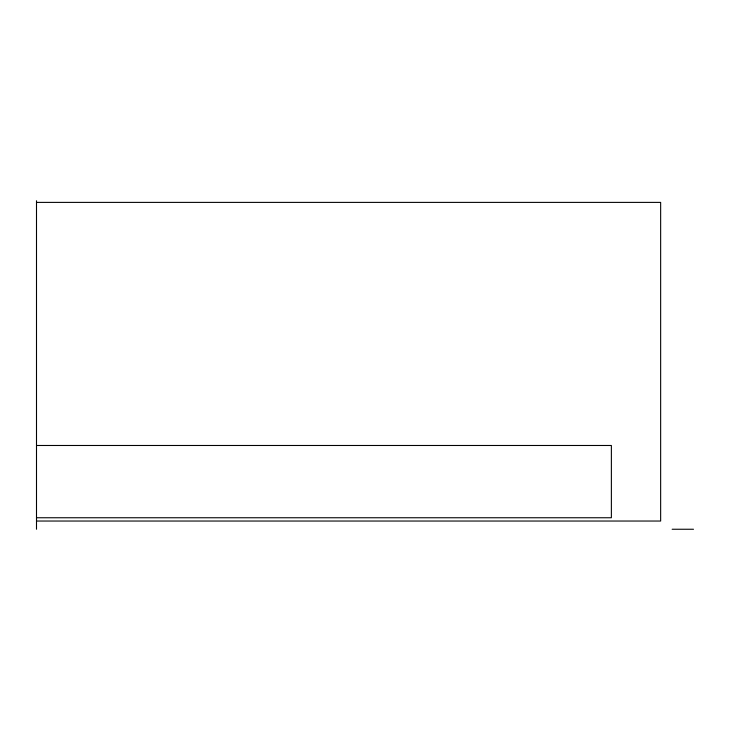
<?xml version="1.0" encoding="UTF-8"?>
<svg xmlns="http://www.w3.org/2000/svg" width="730" height="730" viewBox="0 0 730 730"><rect width="100%" height="100%" fill="white"/><g stroke="black" fill="none" stroke-linecap="round" stroke-linejoin="round"><path stroke-width="1.09" d="M36.5 202.393L660.65 202.393L660.65 521.038L36.5 521.038M36.5 445.482L611.375 445.482L611.375 517.752L36.5 517.752M672.148 529.25L693.5 529.25M36.5 200.75L36.5 529.25"/></g></svg>
